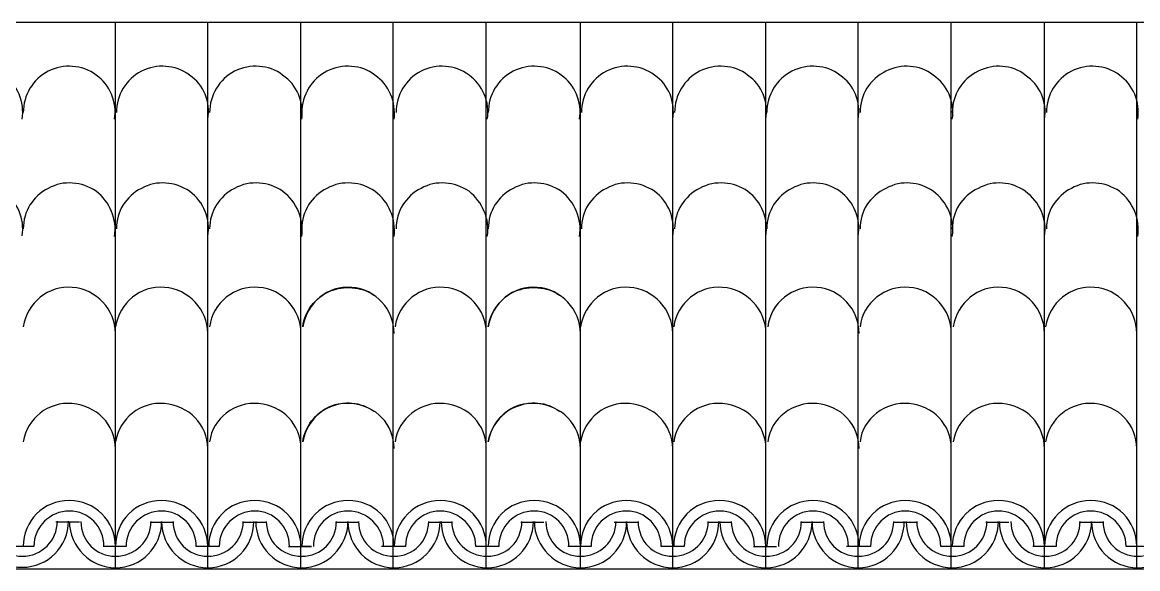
# Model space of a CAD drawing. Header units: millimetres. Extents: x -78607 to -64103, y -7158 to -1751.
# Drawn here: x -69564 to -67642, y -2777 to -1835 of the extents above; entities that cross this region are included whole.
import ezdxf

# ---------------------------------------------------------------- set-up
doc = ezdxf.new("R2010")
doc.units = ezdxf.units.MM
doc.layers.add('A-COB-___-___-EXI', color=250, linetype='Continuous', lineweight=25)

msp = doc.modelspace()

# ---------------------------------------------------------------- linework, layer by layer
at = {"layer": 'A-COB-___-___-EXI'}
for p, q in [((-69403.86508303572, -2776.623950628648), (-69403.86508303572, -1834.570970496203)), ((-69244.92468568473, -2776.623950628648), (-69244.92468568473, -1834.570970496203)), ((-69084.32865919468, -2776.623950628648), (-69084.32865919468, -1834.570970496203)), ((-68925.38826184368, -2776.623950628648), (-68925.38826184368, -1834.570970496203)), ((-68764.79223535358, -2776.623950628648), (-68764.79223535358, -1834.570970496203)), ((-68602.54057972447, -2776.623950628648), (-68602.54057972447, -1834.570970496203)), ((-68443.60018237347, -2776.623950628648), (-68443.60018237347, -1834.570970496203)), ((-68283.0041558834, -2776.623950628648), (-68283.0041558834, -1834.570970496203)), ((-68124.06375853241, -2776.623950628648), (-68124.06375853241, -1834.570970496203)), ((-67963.46773204234, -2776.623950628648), (-67963.46773204234, -1834.570970496203)), ((-67802.87170555229, -2776.623950628648), (-67802.87170555229, -1834.570970496203)), ((-67643.9313082013, -2776.623950628648), (-67643.9313082013, -1834.570970496203))]:
    msp.add_line(p, q, dxfattribs=at)
for points in [[(-77256.5140896582, -1834.570970496203), (-65253.20283138011, -1834.570970496203), (-65253.20283138011, -2776.623950628648), (-65574.39488436026, -2776.623950628648)], [(-70684.49422210858, -2776.623950628648), (-65880.68627508871, -2776.623950628648), (-65880.68627508871, -1834.570970496203)], [(-69465.95117575096, -2696.325937383616), (-69484.99091085029, -2696.325937383616), (-69506.51408965823, -2696.325937383616)], [(-69304.52733469135, -2697.153751953152), (-69326.0505134993, -2697.153751953152), (-69344.26243402911, -2697.153751953152)], [(-69143.93130820128, -2697.153751953152), (-69165.45448700922, -2697.153751953152), (-69183.66640753903, -2697.153751953152)], [(-68984.99091085029, -2697.153751953152), (-69003.2028313801, -2697.153751953152), (-69024.72601018802, -2697.153751953152)], [(-68824.39488436023, -2697.153751953152), (-68844.2624340291, -2697.153751953152), (-68864.12998369797, -2697.153751953152)], [(-68665.45448700924, -2697.153751953152), (-68683.66640753904, -2697.153751953152), (-68705.18958634698, -2697.153751953152)], [(-68503.20283138008, -2697.153751953152), (-68524.72601018804, -2697.153751953152), (-68544.5935598569, -2697.153751953152)], [(-68342.60680489003, -2697.153751953152), (-68364.12998369799, -2697.153751953152), (-68382.34190422778, -2697.153751953152)], [(-68183.66640753904, -2697.153751953152), (-68203.53395720791, -2697.153751953152), (-68223.4474965751, -2697.153751953152)], [(-68023.07038104896, -2697.153751953152), (-68044.59355985693, -2697.153751953152), (-68062.80548038673, -2697.153751953152)], [(-67864.12998369797, -2697.153751953152), (-67882.34190422778, -2697.153751953152), (-67903.86508303574, -2697.153751953152)], [(-67701.87832806884, -2697.153751953152), (-67723.40150687679, -2697.153751953152), (-67743.26905654564, -2697.153751953152)], [(-68304.52733469136, -2738.544480429974), (-68283.0041558834, -2738.544480429974), (-68264.79223535361, -2738.544480429974)]]:
    msp.add_lwpolyline(points, dxfattribs=at)
msp.add_lwpolyline([(-69066.11673866486, -2738.544480429974), (-69084.32865919468, -2738.544480429974)], close=True, dxfattribs=at)
for points, knots in [([(-69564.46110952579, -2001.78951354256), (-69560.32203667812, -1971.988189039248), (-69572.73925522115, -1942.186864535937), (-69596.74587773772, -1924.802758575673), (-69596.74587773772, -1924.802758575673), (-69620.75250025427, -1907.418652615407), (-69653.03726846619, -1904.935208906796), (-69679.52733469135, -1918.180242019382), (-69679.52733469135, -1918.180242019382), (-69706.01740091652, -1932.253089701499), (-69722.57369230724, -1959.570970496202), (-69722.57369230724, -1989.372294999513)], [0, 0, 0, 0, 0.0833333358168602, 0.0833333358168602, 0.0833333358168602, 0.0833343358168602, 0.1666666716337204, 0.1666666716337204, 0.1666666716337204, 0.1666676716337204, 1, 1, 1, 1]), ([(-69405.5207121748, -2001.78951354256), (-69400.55382475759, -1971.988189039248), (-69413.79885787013, -1942.186864535937), (-69436.97766581718, -1925.630573145209), (-69436.97766581718, -1925.630573145209), (-69461.81210290326, -1907.418652615407), (-69493.26905654564, -1905.763023476335), (-69519.75912277083, -1919.008056588917), (-69519.75912277083, -1919.008056588917), (-69546.249188996, -1932.253089701499), (-69562.80548038671, -1960.398785065739), (-69562.80548038671, -1990.20010956905)], [0, 0, 0, 0, 0.0833333358168602, 0.0833333358168602, 0.0833333358168602, 0.0833343358168602, 0.1666666716337204, 0.1666666716337204, 0.1666666716337204, 0.1666676716337204, 1, 1, 1, 1]), ([(-69244.92468568473, -2001.78951354256), (-69239.95779826751, -1971.988189039248), (-69251.54720224102, -1942.186864535937), (-69276.38163932711, -1925.630573145209), (-69276.38163932711, -1925.630573145209), (-69301.2160764132, -1907.418652615407), (-69332.6730300556, -1905.763023476335), (-69359.16309628075, -1919.008056588917), (-69359.16309628075, -1919.008056588917), (-69385.65316250593, -1932.253089701499), (-69402.20945389665, -1960.398785065739), (-69402.20945389665, -1990.20010956905)], [0, 0, 0, 0, 0.0833333358168602, 0.0833333358168602, 0.0833333358168602, 0.0833343358168602, 0.1666666716337204, 0.1666666716337204, 0.1666666716337204, 0.1666676716337204, 1, 1, 1, 1]), ([(-69082.6730300556, -2001.78951354256), (-69079.36177177745, -1971.988189039248), (-69090.95117575095, -1942.186864535937), (-69115.78561283705, -1925.630573145209), (-69115.78561283705, -1925.630573145209), (-69138.96442078406, -1907.418652615407), (-69172.07700356552, -1905.763023476335), (-69198.5670697907, -1919.008056588917), (-69198.5670697907, -1919.008056588917), (-69225.05713601586, -1932.253089701499), (-69241.61342740658, -1960.398785065739), (-69241.61342740658, -1990.20010956905)], [0, 0, 0, 0, 0.0833333358168602, 0.0833333358168602, 0.0833333358168602, 0.0833343358168602, 0.1666666716337204, 0.1666666716337204, 0.1666666716337204, 0.1666676716337204, 1, 1, 1, 1]), ([(-68923.7326327046, -2001.78951354256), (-68920.42137442646, -1971.988189039248), (-68932.01077839997, -1942.186864535937), (-68956.84521548606, -1925.630573145209), (-68956.84521548606, -1925.630573145209), (-68980.02402343307, -1907.418652615407), (-69013.13660621454, -1905.763023476335), (-69039.6266724397, -1919.008056588917), (-69039.6266724397, -1919.008056588917), (-69066.11673866486, -1932.253089701499), (-69082.6730300556, -1960.398785065739), (-69082.6730300556, -1990.20010956905)], [0, 0, 0, 0, 0.0833333358168602, 0.0833333358168602, 0.0833333358168602, 0.0833343358168602, 0.1666666716337204, 0.1666666716337204, 0.1666666716337204, 0.1666676716337204, 1, 1, 1, 1]), ([(-68763.13660621454, -2001.78951354256), (-68758.16971879732, -1971.988189039248), (-68771.41475190989, -1942.186864535937), (-68794.59355985692, -1925.630573145209), (-68794.59355985692, -1925.630573145209), (-68819.427996943, -1907.418652615407), (-68850.8849505854, -1905.763023476335), (-68877.37501681056, -1919.008056588917), (-68877.37501681056, -1919.008056588917), (-68903.86508303572, -1932.253089701499), (-68920.42137442646, -1960.398785065739), (-68920.42137442646, -1990.20010956905)], [0, 0, 0, 0, 0.0833333358168602, 0.0833333358168602, 0.0833333358168602, 0.0833343358168602, 0.1666666716337204, 0.1666666716337204, 0.1666666716337204, 0.1666676716337204, 1, 1, 1, 1]), ([(-68604.19620886353, -2001.78951354256), (-68599.22932144633, -1971.988189039248), (-68612.4743545589, -1942.186864535937), (-68635.65316250593, -1925.630573145209), (-68635.65316250593, -1925.630573145209), (-68660.48759959202, -1907.418652615407), (-68691.94455323441, -1905.763023476335), (-68718.43461945957, -1919.008056588917), (-68718.43461945957, -1919.008056588917), (-68744.92468568473, -1932.253089701499), (-68761.48097707545, -1960.398785065739), (-68761.48097707545, -1990.20010956905)], [0, 0, 0, 0, 0.0833333358168602, 0.0833333358168602, 0.0833333358168602, 0.0833343358168602, 0.1666666716337204, 0.1666666716337204, 0.1666666716337204, 0.1666676716337204, 1, 1, 1, 1]), ([(-68443.60018237347, -2001.78951354256), (-68438.63329495626, -1971.988189039248), (-68450.22269892976, -1942.186864535937), (-68475.05713601585, -1925.630573145209), (-68475.05713601585, -1925.630573145209), (-68499.89157310195, -1907.418652615407), (-68531.34852674435, -1905.763023476335), (-68557.8385929695, -1919.008056588917), (-68557.8385929695, -1919.008056588917), (-68584.32865919467, -1932.253089701499), (-68600.88495058539, -1960.398785065739), (-68600.88495058539, -1990.20010956905)], [0, 0, 0, 0, 0.0833333358168602, 0.0833333358168602, 0.0833333358168602, 0.0833343358168602, 0.1666666716337204, 0.1666666716337204, 0.1666666716337204, 0.1666676716337204, 1, 1, 1, 1]), ([(-68283.0041558834, -2001.78951354256), (-68278.0372684662, -1971.988189039248), (-68289.6266724397, -1942.186864535937), (-68314.46110952579, -1925.630573145209), (-68314.46110952579, -1925.630573145209), (-68337.63991747281, -1907.418652615407), (-68370.75250025428, -1905.763023476335), (-68397.24256647944, -1919.008056588917), (-68397.24256647944, -1919.008056588917), (-68423.7326327046, -1932.253089701499), (-68440.28892409532, -1960.398785065739), (-68440.28892409532, -1990.20010956905)], [0, 0, 0, 0, 0.0833333358168602, 0.0833333358168602, 0.0833333358168602, 0.0833343358168602, 0.1666666716337204, 0.1666666716337204, 0.1666666716337204, 0.1666676716337204, 1, 1, 1, 1]), ([(-68124.06375853241, -2001.78951354256), (-68119.0968711152, -1971.988189039248), (-68130.6862750887, -1942.186864535937), (-68155.5207121748, -1925.630573145209), (-68155.5207121748, -1925.630573145209), (-68178.69952012182, -1907.418652615407), (-68211.81210290328, -1905.763023476335), (-68238.30216912844, -1919.008056588917), (-68238.30216912844, -1919.008056588917), (-68264.79223535361, -1932.253089701499), (-68281.34852674435, -1960.398785065739), (-68281.34852674435, -1990.20010956905)], [0, 0, 0, 0, 0.0833333358168602, 0.0833333358168602, 0.0833333358168602, 0.0833343358168602, 0.1666666716337204, 0.1666666716337204, 0.1666666716337204, 0.1666676716337204, 1, 1, 1, 1]), ([(-67961.81210290328, -2001.78951354256), (-67956.84521548607, -1971.988189039248), (-67970.09024859866, -1942.186864535937), (-67994.92468568473, -1925.630573145209), (-67994.92468568473, -1925.630573145209), (-68018.10349363176, -1907.418652615407), (-68049.56044727414, -1905.763023476335), (-68076.0505134993, -1919.008056588917), (-68076.0505134993, -1919.008056588917), (-68104.19620886355, -1932.253089701499), (-68120.75250025428, -1960.398785065739), (-68120.75250025428, -1990.20010956905)], [0, 0, 0, 0, 0.0833333358168602, 0.0833333358168602, 0.0833333358168602, 0.0833343358168602, 0.1666666716337204, 0.1666666716337204, 0.1666666716337204, 0.1666676716337204, 1, 1, 1, 1]), ([(-67802.87170555229, -2001.78951354256), (-67797.90481813507, -1971.988189039248), (-67811.14985124765, -1942.186864535937), (-67835.98428833374, -1925.630573145209), (-67835.98428833374, -1925.630573145209), (-67859.16309628077, -1907.418652615407), (-67890.62004992313, -1905.763023476335), (-67917.11011614831, -1919.008056588917), (-67917.11011614831, -1919.008056588917), (-67945.25581151254, -1932.253089701499), (-67961.81210290328, -1960.398785065739), (-67961.81210290328, -1990.20010956905)], [0, 0, 0, 0, 0.0833333358168602, 0.0833333358168602, 0.0833333358168602, 0.0833343358168602, 0.1666666716337204, 0.1666666716337204, 0.1666666716337204, 0.1666676716337204, 1, 1, 1, 1]), ([(-67642.27567906222, -2001.78951354256), (-67637.30879164502, -1971.988189039248), (-67650.55382475758, -1942.186864535937), (-67673.73263270462, -1925.630573145209), (-67673.73263270462, -1925.630573145209), (-67698.56706979068, -1907.418652615407), (-67730.02402343307, -1905.763023476335), (-67756.51408965825, -1919.008056588917), (-67756.51408965825, -1919.008056588917), (-67783.00415588342, -1932.253089701499), (-67799.56044727414, -1960.398785065739), (-67799.56044727414, -1990.20010956905)], [0, 0, 0, 0, 0.0833333358168602, 0.0833333358168602, 0.0833333358168602, 0.0833343358168602, 0.1666666716337204, 0.1666666716337204, 0.1666666716337204, 0.1666676716337204, 1, 1, 1, 1]), ([(-69564.46110952579, -2202.948453939909), (-69560.32203667812, -2173.147129436599), (-69572.73925522115, -2144.173619502824), (-69596.74587773772, -2125.961698973022), (-69596.74587773772, -2125.961698973022), (-69620.75250025427, -2108.577593012758), (-69653.03726846619, -2106.094149304149), (-69679.52733469135, -2120.166996986267), (-69679.52733469135, -2120.166996986267), (-69706.01740091652, -2133.412030098849), (-69722.57369230724, -2160.729910893552), (-69722.57369230724, -2190.531235396863)], [0, 0, 0, 0, 0.0833333358168602, 0.0833333358168602, 0.0833333358168602, 0.0833343358168602, 0.1666666716337204, 0.1666666716337204, 0.1666666716337204, 0.1666676716337204, 1, 1, 1, 1]), ([(-69405.5207121748, -2203.776268509445), (-69400.55382475759, -2173.974944006134), (-69413.79885787013, -2144.173619502824), (-69436.97766581718, -2125.961698973022), (-69436.97766581718, -2125.961698973022), (-69461.81210290326, -2109.405407582294), (-69493.26905654564, -2106.094149304149), (-69519.75912277083, -2120.994811555804), (-69519.75912277083, -2120.994811555804), (-69546.249188996, -2134.239844668387), (-69562.80548038671, -2160.729910893552), (-69562.80548038671, -2190.531235396863)], [0, 0, 0, 0, 0.0833333358168602, 0.0833333358168602, 0.0833333358168602, 0.0833343358168602, 0.1666666716337204, 0.1666666716337204, 0.1666666716337204, 0.1666676716337204, 1, 1, 1, 1]), ([(-69244.92468568473, -2203.776268509445), (-69239.95779826751, -2173.974944006134), (-69251.54720224102, -2144.173619502824), (-69276.38163932711, -2125.961698973022), (-69276.38163932711, -2125.961698973022), (-69301.2160764132, -2109.405407582294), (-69332.6730300556, -2106.094149304149), (-69359.16309628075, -2120.994811555804), (-69359.16309628075, -2120.994811555804), (-69385.65316250593, -2134.239844668387), (-69402.20945389665, -2160.729910893552), (-69402.20945389665, -2190.531235396863)], [0, 0, 0, 0, 0.0833333358168602, 0.0833333358168602, 0.0833333358168602, 0.0833343358168602, 0.1666666716337204, 0.1666666716337204, 0.1666666716337204, 0.1666676716337204, 1, 1, 1, 1]), ([(-69082.6730300556, -2203.776268509445), (-69079.36177177745, -2173.974944006134), (-69090.95117575095, -2144.173619502824), (-69115.78561283705, -2125.961698973022), (-69115.78561283705, -2125.961698973022), (-69138.96442078406, -2109.405407582294), (-69172.07700356552, -2106.094149304149), (-69198.5670697907, -2120.994811555804), (-69198.5670697907, -2120.994811555804), (-69225.05713601586, -2134.239844668387), (-69241.61342740658, -2160.729910893552), (-69241.61342740658, -2190.531235396863)], [0, 0, 0, 0, 0.0833333358168602, 0.0833333358168602, 0.0833333358168602, 0.0833343358168602, 0.1666666716337204, 0.1666666716337204, 0.1666666716337204, 0.1666676716337204, 1, 1, 1, 1]), ([(-68923.7326327046, -2203.776268509445), (-68920.42137442646, -2173.974944006134), (-68932.01077839997, -2144.173619502824), (-68956.84521548606, -2125.961698973022), (-68956.84521548606, -2125.961698973022), (-68980.02402343307, -2109.405407582294), (-69013.13660621454, -2106.094149304149), (-69039.6266724397, -2120.994811555804), (-69039.6266724397, -2120.994811555804), (-69066.11673866486, -2134.239844668387), (-69082.6730300556, -2160.729910893552), (-69082.6730300556, -2190.531235396863)], [0, 0, 0, 0, 0.0833333358168602, 0.0833333358168602, 0.0833333358168602, 0.0833343358168602, 0.1666666716337204, 0.1666666716337204, 0.1666666716337204, 0.1666676716337204, 1, 1, 1, 1]), ([(-68763.13660621454, -2203.776268509445), (-68758.16971879732, -2173.974944006134), (-68771.41475190989, -2144.173619502824), (-68794.59355985692, -2125.961698973022), (-68794.59355985692, -2125.961698973022), (-68819.427996943, -2109.405407582294), (-68850.8849505854, -2106.094149304149), (-68877.37501681056, -2120.994811555804), (-68877.37501681056, -2120.994811555804), (-68903.86508303572, -2134.239844668387), (-68920.42137442646, -2160.729910893552), (-68920.42137442646, -2190.531235396863)], [0, 0, 0, 0, 0.0833333358168602, 0.0833333358168602, 0.0833333358168602, 0.0833343358168602, 0.1666666716337204, 0.1666666716337204, 0.1666666716337204, 0.1666676716337204, 1, 1, 1, 1]), ([(-68604.19620886353, -2203.776268509445), (-68599.22932144633, -2173.974944006134), (-68612.4743545589, -2144.173619502824), (-68635.65316250593, -2125.961698973022), (-68635.65316250593, -2125.961698973022), (-68660.48759959202, -2109.405407582294), (-68691.94455323441, -2106.094149304149), (-68718.43461945957, -2120.994811555804), (-68718.43461945957, -2120.994811555804), (-68744.92468568473, -2134.239844668387), (-68761.48097707545, -2160.729910893552), (-68761.48097707545, -2190.531235396863)], [0, 0, 0, 0, 0.0833333358168602, 0.0833333358168602, 0.0833333358168602, 0.0833343358168602, 0.1666666716337204, 0.1666666716337204, 0.1666666716337204, 0.1666676716337204, 1, 1, 1, 1]), ([(-68443.60018237347, -2203.776268509445), (-68438.63329495626, -2173.974944006134), (-68450.22269892976, -2144.173619502824), (-68475.05713601585, -2125.961698973022), (-68475.05713601585, -2125.961698973022), (-68499.89157310195, -2109.405407582294), (-68531.34852674435, -2106.094149304149), (-68557.8385929695, -2120.994811555804), (-68557.8385929695, -2120.994811555804), (-68584.32865919467, -2134.239844668387), (-68600.88495058539, -2160.729910893552), (-68600.88495058539, -2190.531235396863)], [0, 0, 0, 0, 0.0833333358168602, 0.0833333358168602, 0.0833333358168602, 0.0833343358168602, 0.1666666716337204, 0.1666666716337204, 0.1666666716337204, 0.1666676716337204, 1, 1, 1, 1]), ([(-68283.0041558834, -2203.776268509445), (-68278.0372684662, -2173.974944006134), (-68289.6266724397, -2144.173619502824), (-68314.46110952579, -2125.961698973022), (-68314.46110952579, -2125.961698973022), (-68337.63991747281, -2109.405407582294), (-68370.75250025428, -2106.094149304149), (-68397.24256647944, -2120.994811555804), (-68397.24256647944, -2120.994811555804), (-68423.7326327046, -2134.239844668387), (-68440.28892409532, -2160.729910893552), (-68440.28892409532, -2190.531235396863)], [0, 0, 0, 0, 0.0833333358168602, 0.0833333358168602, 0.0833333358168602, 0.0833343358168602, 0.1666666716337204, 0.1666666716337204, 0.1666666716337204, 0.1666676716337204, 1, 1, 1, 1]), ([(-68124.06375853241, -2203.776268509445), (-68119.0968711152, -2173.974944006134), (-68130.6862750887, -2144.173619502824), (-68155.5207121748, -2125.961698973022), (-68155.5207121748, -2125.961698973022), (-68178.69952012182, -2109.405407582294), (-68211.81210290328, -2106.094149304149), (-68238.30216912844, -2120.994811555804), (-68238.30216912844, -2120.994811555804), (-68264.79223535361, -2134.239844668387), (-68281.34852674435, -2160.729910893552), (-68281.34852674435, -2190.531235396863)], [0, 0, 0, 0, 0.0833333358168602, 0.0833333358168602, 0.0833333358168602, 0.0833343358168602, 0.1666666716337204, 0.1666666716337204, 0.1666666716337204, 0.1666676716337204, 1, 1, 1, 1]), ([(-67961.81210290328, -2203.776268509445), (-67956.84521548607, -2173.974944006134), (-67970.09024859866, -2144.173619502824), (-67994.92468568473, -2125.961698973022), (-67994.92468568473, -2125.961698973022), (-68018.10349363176, -2109.405407582294), (-68049.56044727414, -2106.094149304149), (-68076.0505134993, -2120.994811555804), (-68076.0505134993, -2120.994811555804), (-68104.19620886355, -2134.239844668387), (-68120.75250025428, -2160.729910893552), (-68120.75250025428, -2190.531235396863)], [0, 0, 0, 0, 0.0833333358168602, 0.0833333358168602, 0.0833333358168602, 0.0833343358168602, 0.1666666716337204, 0.1666666716337204, 0.1666666716337204, 0.1666676716337204, 1, 1, 1, 1]), ([(-67802.87170555229, -2203.776268509445), (-67797.90481813507, -2173.974944006134), (-67811.14985124765, -2144.173619502824), (-67835.98428833374, -2125.961698973022), (-67835.98428833374, -2125.961698973022), (-67859.16309628077, -2109.405407582294), (-67890.62004992313, -2106.094149304149), (-67917.11011614831, -2120.994811555804), (-67917.11011614831, -2120.994811555804), (-67945.25581151254, -2134.239844668387), (-67961.81210290328, -2160.729910893552), (-67961.81210290328, -2190.531235396863)], [0, 0, 0, 0, 0.0833333358168602, 0.0833333358168602, 0.0833333358168602, 0.0833343358168602, 0.1666666716337204, 0.1666666716337204, 0.1666666716337204, 0.1666676716337204, 1, 1, 1, 1]), ([(-67642.27567906222, -2203.776268509445), (-67637.30879164502, -2173.974944006134), (-67650.55382475758, -2144.173619502824), (-67673.73263270462, -2125.961698973022), (-67673.73263270462, -2125.961698973022), (-67698.56706979068, -2109.405407582294), (-67730.02402343307, -2106.094149304149), (-67756.51408965825, -2120.994811555804), (-67756.51408965825, -2120.994811555804), (-67783.00415588342, -2134.239844668387), (-67799.56044727414, -2160.729910893552), (-67799.56044727414, -2190.531235396863)], [0, 0, 0, 0, 0.0833333358168602, 0.0833333358168602, 0.0833333358168602, 0.0833343358168602, 0.1666666716337204, 0.1666666716337204, 0.1666666716337204, 0.1666676716337204, 1, 1, 1, 1]), ([(-69403.86508303572, -2370.994811555803), (-69403.86508303572, -2329.604083078981), (-69436.97766581718, -2294.835871158452), (-69478.368394294, -2291.524612880307), (-69478.368394294, -2291.524612880307), (-69519.75912277083, -2288.213354602161), (-69556.18296383043, -2318.014679105472), (-69562.80548038671, -2359.405407582293)], [0, 0, 0, 0, 0.125, 0.125, 0.125, 0.125001, 1, 1, 1, 1]), ([(-69244.92468568473, -2370.994811555803), (-69244.92468568473, -2329.604083078981), (-69278.03726846619, -2294.835871158452), (-69319.427996943, -2291.524612880307), (-69319.427996943, -2291.524612880307), (-69360.81872541983, -2288.213354602161), (-69397.24256647944, -2318.014679105472), (-69403.86508303572, -2359.405407582293)], [0, 0, 0, 0, 0.125, 0.125, 0.125, 0.125001, 1, 1, 1, 1]), ([(-69084.32865919468, -2370.994811555803), (-69084.32865919468, -2329.604083078981), (-69115.78561283705, -2294.835871158452), (-69157.17634131387, -2291.524612880307), (-69157.17634131387, -2291.524612880307), (-69198.5670697907, -2288.213354602161), (-69236.64653998936, -2318.014679105472), (-69241.61342740658, -2359.405407582293)], [0, 0, 0, 0, 0.125, 0.125, 0.125, 0.125001, 1, 1, 1, 1]), ([(-68923.7326327046, -2370.994811555803), (-68923.7326327046, -2329.604083078981), (-68955.18958634698, -2294.835871158452), (-68996.5803148238, -2291.524612880307), (-68996.5803148238, -2291.524612880307), (-69037.97104330063, -2288.213354602161), (-69074.39488436023, -2318.014679105472), (-69081.0174009165, -2359.405407582293), (-69077.70614263837, -2331.259712218055), (-69059.49422210857, -2309.736533410108), (-69034.65978502246, -2298.147129436599), (-69034.65978502246, -2298.147129436599), (-69009.82534793639, -2288.213354602161), (-68981.67965257214, -2289.868983741234), (-68958.50084462513, -2304.769645992889)], [0, 0, 0, 0, 0.125, 0.125, 0.125, 0.125001, 1, 1, 1, 1.874998999999999, 1.875, 1.875, 1.875, 2, 2, 2, 2]), ([(-68764.79223535358, -2370.994811555803), (-68764.79223535358, -2329.604083078981), (-68796.249188996, -2294.835871158452), (-68837.63991747281, -2291.524612880307), (-68837.63991747281, -2291.524612880307), (-68879.03064594964, -2288.213354602161), (-68915.45448700924, -2318.014679105472), (-68922.07700356553, -2359.405407582293)], [0, 0, 0, 0, 0.125, 0.125, 0.125, 0.125001, 1, 1, 1, 1]), ([(-68602.54057972447, -2370.994811555803), (-68602.54057972447, -2329.604083078981), (-68635.65316250593, -2294.835871158452), (-68677.04389098274, -2291.524612880307), (-68677.04389098274, -2291.524612880307), (-68718.43461945957, -2288.213354602161), (-68754.85846051917, -2318.014679105472), (-68761.48097707545, -2359.405407582293), (-68756.51408965825, -2331.259712218055), (-68739.95779826751, -2309.736533410108), (-68715.12336118141, -2298.147129436599), (-68715.12336118141, -2298.147129436599), (-68690.28892409532, -2288.213354602161), (-68660.48759959202, -2289.868983741234), (-68638.96442078408, -2304.769645992889)], [0, 0, 0, 0, 0.125, 0.125, 0.125, 0.125001, 1, 1, 1, 1.874998999999999, 1.875, 1.875, 1.875, 2, 2, 2, 2]), ([(-68443.60018237347, -2370.994811555803), (-68443.60018237347, -2329.604083078981), (-68476.71276515494, -2294.835871158452), (-68518.10349363176, -2291.524612880307), (-68518.10349363176, -2291.524612880307), (-68559.49422210857, -2288.213354602161), (-68595.91806316818, -2318.014679105472), (-68602.54057972447, -2359.405407582293)], [0, 0, 0, 0, 0.125, 0.125, 0.125, 0.125001, 1, 1, 1, 1]), ([(-68283.0041558834, -2370.994811555803), (-68283.0041558834, -2329.604083078981), (-68316.11673866486, -2294.835871158452), (-68357.50746714168, -2291.524612880307), (-68357.50746714168, -2291.524612880307), (-68398.8981956185, -2288.213354602161), (-68435.3220366781, -2318.014679105472), (-68441.9445532344, -2359.405407582293)], [0, 0, 0, 0, 0.125, 0.125, 0.125, 0.125001, 1, 1, 1, 1]), ([(-68122.40812939334, -2370.994811555803), (-68122.40812939334, -2329.604083078981), (-68153.86508303572, -2294.835871158452), (-68195.25581151256, -2291.524612880307), (-68195.25581151256, -2291.524612880307), (-68236.64653998936, -2288.213354602161), (-68274.72601018802, -2318.014679105472), (-68279.69289760526, -2359.405407582293)], [0, 0, 0, 0, 0.125, 0.125, 0.125, 0.125001, 1, 1, 1, 1]), ([(-67963.46773204234, -2370.994811555803), (-67963.46773204234, -2329.604083078981), (-67994.92468568473, -2294.835871158452), (-68036.31541416155, -2291.524612880307), (-68036.31541416155, -2291.524612880307), (-68077.70614263834, -2288.213354602161), (-68115.78561283703, -2318.014679105472), (-68120.75250025428, -2359.405407582293)], [0, 0, 0, 0, 0.125, 0.125, 0.125, 0.125001, 1, 1, 1, 1]), ([(-67802.87170555229, -2370.994811555803), (-67802.87170555229, -2329.604083078981), (-67834.32865919467, -2294.835871158452), (-67875.71938767149, -2291.524612880307), (-67875.71938767149, -2291.524612880307), (-67917.11011614831, -2288.213354602161), (-67953.53395720792, -2318.014679105472), (-67960.15647376422, -2359.405407582293)], [0, 0, 0, 0, 0.125, 0.125, 0.125, 0.125001, 1, 1, 1, 1]), ([(-67643.9313082013, -2370.994811555803), (-67643.9313082013, -2329.604083078981), (-67675.38826184368, -2294.835871158452), (-67716.7789903205, -2291.524612880307), (-67716.7789903205, -2291.524612880307), (-67758.16971879732, -2288.213354602161), (-67794.59355985692, -2318.014679105472), (-67801.21607641321, -2359.405407582293)], [0, 0, 0, 0, 0.125, 0.125, 0.125, 0.125001, 1, 1, 1, 1]), ([(-69403.86508303572, -2569.670308244544), (-69403.86508303572, -2528.279579767723), (-69436.97766581718, -2495.166996986267), (-69478.368394294, -2491.85573870812), (-69478.368394294, -2491.85573870812), (-69519.75912277083, -2488.544480429975), (-69556.18296383043, -2516.690175794212), (-69562.80548038671, -2558.080904271033)], [0, 0, 0, 0, 0.125, 0.125, 0.125, 0.125001, 1, 1, 1, 1]), ([(-69244.92468568473, -2569.670308244544), (-69244.92468568473, -2528.279579767723), (-69278.03726846619, -2495.166996986267), (-69319.427996943, -2491.85573870812), (-69319.427996943, -2491.85573870812), (-69360.81872541983, -2488.544480429975), (-69397.24256647944, -2516.690175794212), (-69403.86508303572, -2558.080904271033)], [0, 0, 0, 0, 0.125, 0.125, 0.125, 0.125001, 1, 1, 1, 1]), ([(-69084.32865919468, -2569.670308244544), (-69084.32865919468, -2528.279579767723), (-69115.78561283705, -2495.166996986267), (-69157.17634131387, -2491.85573870812), (-69157.17634131387, -2491.85573870812), (-69198.5670697907, -2488.544480429975), (-69236.64653998936, -2516.690175794212), (-69241.61342740658, -2558.080904271033)], [0, 0, 0, 0, 0.125, 0.125, 0.125, 0.125001, 1, 1, 1, 1]), ([(-68923.7326327046, -2569.670308244544), (-68923.7326327046, -2528.279579767723), (-68955.18958634698, -2495.166996986267), (-68996.5803148238, -2491.85573870812), (-68996.5803148238, -2491.85573870812), (-69037.97104330063, -2488.544480429975), (-69074.39488436023, -2516.690175794212), (-69081.0174009165, -2558.080904271033), (-69077.70614263837, -2531.590838045868), (-69059.49422210857, -2508.412030098849), (-69034.65978502246, -2496.822626125338), (-69034.65978502246, -2496.822626125338), (-69009.82534793639, -2486.888851290902), (-68981.67965257214, -2488.544480429975), (-68958.50084462513, -2505.100771820704)], [0, 0, 0, 0, 0.125, 0.125, 0.125, 0.125001, 1, 1, 1, 1.874998999999999, 1.875, 1.875, 1.875, 2, 2, 2, 2]), ([(-68764.79223535358, -2569.670308244544), (-68764.79223535358, -2528.279579767723), (-68796.249188996, -2495.166996986267), (-68837.63991747281, -2491.85573870812), (-68837.63991747281, -2491.85573870812), (-68879.03064594964, -2488.544480429975), (-68915.45448700924, -2516.690175794212), (-68922.07700356553, -2558.080904271033)], [0, 0, 0, 0, 0.125, 0.125, 0.125, 0.125001, 1, 1, 1, 1]), ([(-68602.54057972447, -2569.670308244544), (-68602.54057972447, -2528.279579767723), (-68635.65316250593, -2495.166996986267), (-68677.04389098274, -2491.85573870812), (-68677.04389098274, -2491.85573870812), (-68718.43461945957, -2488.544480429975), (-68754.85846051917, -2516.690175794212), (-68761.48097707545, -2558.080904271033), (-68756.51408965825, -2531.590838045868), (-68739.95779826751, -2508.412030098849), (-68715.12336118141, -2496.822626125338), (-68715.12336118141, -2496.822626125338), (-68690.28892409532, -2486.888851290902), (-68660.48759959202, -2488.544480429975), (-68638.96442078408, -2505.100771820704)], [0, 0, 0, 0, 0.125, 0.125, 0.125, 0.125001, 1, 1, 1, 1.874998999999999, 1.875, 1.875, 1.875, 2, 2, 2, 2]), ([(-68443.60018237347, -2569.670308244544), (-68443.60018237347, -2528.279579767723), (-68476.71276515494, -2495.166996986267), (-68518.10349363176, -2491.85573870812), (-68518.10349363176, -2491.85573870812), (-68559.49422210857, -2488.544480429975), (-68595.91806316818, -2516.690175794212), (-68602.54057972447, -2558.080904271033)], [0, 0, 0, 0, 0.125, 0.125, 0.125, 0.125001, 1, 1, 1, 1]), ([(-68283.0041558834, -2569.670308244544), (-68283.0041558834, -2528.279579767723), (-68316.11673866486, -2495.166996986267), (-68357.50746714168, -2491.85573870812), (-68357.50746714168, -2491.85573870812), (-68398.8981956185, -2488.544480429975), (-68435.3220366781, -2516.690175794212), (-68441.9445532344, -2558.080904271033)], [0, 0, 0, 0, 0.125, 0.125, 0.125, 0.125001, 1, 1, 1, 1]), ([(-68122.40812939334, -2569.670308244544), (-68122.40812939334, -2528.279579767723), (-68153.86508303572, -2495.166996986267), (-68195.25581151256, -2491.85573870812), (-68195.25581151256, -2491.85573870812), (-68236.64653998936, -2488.544480429975), (-68274.72601018802, -2516.690175794212), (-68279.69289760526, -2558.080904271033)], [0, 0, 0, 0, 0.125, 0.125, 0.125, 0.125001, 1, 1, 1, 1]), ([(-67963.46773204234, -2569.670308244544), (-67963.46773204234, -2528.279579767723), (-67994.92468568473, -2495.166996986267), (-68036.31541416155, -2491.85573870812), (-68036.31541416155, -2491.85573870812), (-68077.70614263834, -2488.544480429975), (-68115.78561283703, -2516.690175794212), (-68120.75250025428, -2558.080904271033)], [0, 0, 0, 0, 0.125, 0.125, 0.125, 0.125001, 1, 1, 1, 1]), ([(-67802.87170555229, -2569.670308244544), (-67802.87170555229, -2528.279579767723), (-67834.32865919467, -2495.166996986267), (-67875.71938767149, -2491.85573870812), (-67875.71938767149, -2491.85573870812), (-67917.11011614831, -2488.544480429975), (-67953.53395720792, -2516.690175794212), (-67960.15647376422, -2558.080904271033)], [0, 0, 0, 0, 0.125, 0.125, 0.125, 0.125001, 1, 1, 1, 1]), ([(-67643.9313082013, -2569.670308244544), (-67643.9313082013, -2528.279579767723), (-67675.38826184368, -2495.166996986267), (-67716.7789903205, -2491.85573870812), (-67716.7789903205, -2491.85573870812), (-67758.16971879732, -2488.544480429975), (-67794.59355985692, -2516.690175794212), (-67801.21607641321, -2558.080904271033)], [0, 0, 0, 0, 0.125, 0.125, 0.125, 0.125001, 1, 1, 1, 1]), ([(-69244.92468568473, -2738.544480429974), (-69244.92468568473, -2693.842493675006), (-69281.34852674433, -2659.074281754477), (-69324.39488436023, -2659.074281754477), (-69324.39488436023, -2659.074281754477), (-69369.0968711152, -2659.074281754477), (-69403.86508303572, -2693.842493675006), (-69403.86508303572, -2738.544480429974), (-69403.86508303572, -2693.842493675006), (-69440.28892409532, -2659.074281754477), (-69483.33528171122, -2659.074281754477), (-69483.33528171122, -2659.074281754477), (-69528.03726846619, -2659.074281754477), (-69562.80548038671, -2693.842493675006), (-69562.80548038671, -2738.544480429974)], [0, 0, 0, 0, 0.125, 0.125, 0.125, 0.125001, 1, 1, 1, 1.125, 1.125, 1.125, 1.125000999999999, 2, 2, 2, 2]), ([(-69105.85183800264, -2738.544480429974), (-69098.67744506667, -2738.544480429974), (-69091.50305213069, -2738.544480429974), (-69084.32865919471, -2738.544480429974), (-69084.32865919468, -2693.842493675006), (-69120.75250025425, -2659.074281754477), (-69163.79885787016, -2659.074281754477), (-69163.79885787016, -2659.074281754477), (-69208.50084462513, -2659.074281754477), (-69243.26905654566, -2693.842493675006), (-69243.26905654566, -2738.544480429974)], [0, 0, 0, 0, 1, 1, 1, 1.125, 1.125, 1.125, 1.125000999999999, 2, 2, 2, 2]), ([(-68764.79223535358, -2738.544480429974), (-68764.79223535358, -2693.842493675006), (-68799.56044727414, -2659.074281754477), (-68844.2624340291, -2659.074281754477), (-68844.2624340291, -2659.074281754477), (-68887.308791645, -2659.074281754477), (-68923.7326327046, -2693.842493675006), (-68923.7326327046, -2738.544480429974), (-68923.7326327046, -2693.842493675006), (-68958.50084462513, -2659.074281754477), (-69003.2028313801, -2659.074281754477), (-69003.2028313801, -2659.074281754477), (-69046.249188996, -2659.074281754477), (-69082.6730300556, -2693.842493675006), (-69082.6730300556, -2738.544480429974)], [0, 0, 0, 0, 0.125, 0.125, 0.125, 0.125001, 1, 1, 1, 1.125, 1.125, 1.125, 1.125000999999999, 2, 2, 2, 2]), ([(-68443.60018237347, -2738.544480429974), (-68443.60018237347, -2693.842493675006), (-68480.02402343308, -2659.074281754477), (-68523.07038104896, -2659.074281754477), (-68523.07038104896, -2659.074281754477), (-68567.77236780395, -2659.074281754477), (-68602.54057972447, -2693.842493675006), (-68602.54057972447, -2738.544480429974), (-68602.54057972447, -2693.842493675006), (-68638.96442078408, -2659.074281754477), (-68682.01077839997, -2659.074281754477), (-68682.01077839997, -2659.074281754477), (-68726.71276515494, -2659.074281754477), (-68761.48097707545, -2693.842493675006), (-68761.48097707545, -2738.544480429974)], [0, 0, 0, 0, 0.125, 0.125, 0.125, 0.125001, 1, 1, 1, 1.125, 1.125, 1.125, 1.125000999999999, 2, 2, 2, 2]), ([(-68283.0041558834, -2738.544480429974), (-68283.0041558834, -2693.842493675006), (-68319.427996943, -2659.074281754477), (-68362.4743545589, -2659.074281754477), (-68362.4743545589, -2659.074281754477), (-68407.17634131388, -2659.074281754477), (-68441.9445532344, -2693.842493675006), (-68441.9445532344, -2738.544480429974)], [0, 0, 0, 0, 0.125, 0.125, 0.125, 0.125001, 1, 1, 1, 1]), ([(-67963.46773204234, -2738.544480429974), (-67963.46773204234, -2693.842493675006), (-67998.23594396286, -2659.074281754477), (-68042.93793071785, -2659.074281754477), (-68042.93793071785, -2659.074281754477), (-68085.98428833374, -2659.074281754477), (-68122.40812939334, -2693.842493675006), (-68122.40812939334, -2738.544480429974), (-68122.40812939334, -2693.842493675006), (-68157.17634131388, -2659.074281754477), (-68201.87832806884, -2659.074281754477), (-68201.87832806884, -2659.074281754477), (-68244.92468568473, -2659.074281754477), (-68281.34852674435, -2693.842493675006), (-68281.34852674435, -2738.544480429974)], [0, 0, 0, 0, 0.125, 0.125, 0.125, 0.125001, 1, 1, 1, 1.125, 1.125, 1.125, 1.125000999999999, 2, 2, 2, 2]), ([(-67643.9313082013, -2738.544480429974), (-67643.9313082013, -2693.842493675006), (-67678.69952012182, -2659.074281754477), (-67723.40150687679, -2659.074281754477), (-67723.40150687679, -2659.074281754477), (-67766.44786449269, -2659.074281754477), (-67802.87170555229, -2693.842493675006), (-67802.87170555229, -2738.544480429974), (-67802.87170555229, -2693.842493675006), (-67837.63991747281, -2659.074281754477), (-67882.34190422778, -2659.074281754477), (-67882.34190422778, -2659.074281754477), (-67925.38826184368, -2659.074281754477), (-67961.81210290328, -2693.842493675006), (-67961.81210290328, -2738.544480429974)], [0, 0, 0, 0, 0.125, 0.125, 0.125, 0.125001, 1, 1, 1, 1.125, 1.125, 1.125, 1.125000999999999, 2, 2, 2, 2]), ([(-69423.7326327046, -2738.544480429974), (-69423.7326327046, -2703.776268509445), (-69450.22269892976, -2677.286202284278), (-69483.33528171122, -2677.286202284278), (-69483.33528171122, -2677.286202284278), (-69516.44786449269, -2677.286202284278), (-69544.59355985692, -2703.776268509445), (-69544.59355985692, -2738.544480429974), (-69551.76795279291, -2738.544480429974), (-69558.94234572891, -2738.544480429974), (-69566.11673866489, -2738.544480429974), (-69572.46331703132, -2738.544480429974), (-69578.80989539776, -2738.544480429974), (-69585.1564737642, -2738.544480429974)], [0, 0, 0, 0, 0.125, 0.125, 0.125, 0.125001, 1, 1, 1, 2, 2, 2, 3, 3, 3, 3]), ([(-69104.19620886353, -2738.544480429974), (-69104.19620886353, -2703.776268509445), (-69130.68627508871, -2677.286202284278), (-69163.79885787016, -2677.286202284278), (-69163.79885787016, -2677.286202284278), (-69196.91144065162, -2677.286202284278), (-69225.05713601586, -2703.776268509445), (-69225.05713601586, -2738.544480429974), (-69231.67965257214, -2738.544480429974), (-69238.30216912842, -2738.544480429974), (-69244.92468568473, -2738.544480429974), (-69251.54720224102, -2738.544480429974), (-69258.16971879732, -2738.544480429974), (-69264.79223535361, -2738.544480429974), (-69264.7922353536, -2703.776268509445), (-69291.28230157877, -2677.286202284278), (-69324.39488436023, -2677.286202284278), (-69324.39488436023, -2677.286202284278), (-69357.50746714168, -2677.286202284278), (-69385.65316250593, -2703.776268509445), (-69385.65316250593, -2738.544480429974), (-69391.72380268254, -2738.544480429974), (-69397.79444285913, -2738.544480429974), (-69403.86508303572, -2738.544480429974), (-69411.03947597172, -2738.544480429974), (-69418.2138689077, -2738.544480429974), (-69425.38826184368, -2738.544480429974)], [0, 0, 0, 0, 0.125, 0.125, 0.125, 0.125001, 1, 1, 1, 2, 2, 2, 3, 3, 3, 3.125, 3.125, 3.125, 3.125001, 4, 4, 4, 5, 5, 5, 6, 6, 6, 6]), ([(-68941.94455323441, -2738.544480429974), (-68941.94455323441, -2703.776268509445), (-68970.09024859863, -2677.286202284278), (-69003.2028313801, -2677.286202284278), (-69003.2028313801, -2677.286202284278), (-69036.31541416155, -2677.286202284278), (-69062.80548038671, -2703.776268509445), (-69062.80548038671, -2738.544480429974)], [0, 0, 0, 0, 0.125, 0.125, 0.125, 0.125001, 1, 1, 1, 1]), ([(-68622.40812939334, -2738.544480429974), (-68622.40812939334, -2703.776268509445), (-68648.8981956185, -2677.286202284278), (-68682.01077839997, -2677.286202284278), (-68682.01077839997, -2677.286202284278), (-68716.77899032048, -2677.286202284278), (-68743.26905654566, -2703.776268509445), (-68743.26905654566, -2738.544480429974), (-68750.44344948165, -2738.544480429974), (-68757.61784241763, -2738.544480429974), (-68764.79223535361, -2738.544480429974), (-68770.86287553018, -2738.544480429974), (-68776.93351570678, -2738.544480429974), (-68783.00415588339, -2738.544480429974), (-68783.0041558834, -2703.776268509445), (-68811.14985124765, -2677.286202284278), (-68844.2624340291, -2677.286202284278), (-68844.2624340291, -2677.286202284278), (-68877.37501681056, -2677.286202284278), (-68903.86508303572, -2703.776268509445), (-68903.86508303572, -2738.544480429974), (-68911.03947597173, -2738.544480429974), (-68918.21386890771, -2738.544480429974), (-68925.38826184369, -2738.544480429974), (-68932.01077839997, -2738.544480429974), (-68938.63329495626, -2738.544480429974), (-68945.25581151254, -2738.544480429974)], [0, 0, 0, 0, 0.125, 0.125, 0.125, 0.125001, 1, 1, 1, 2, 2, 2, 3, 3, 3, 3.125, 3.125, 3.125, 3.125001, 4, 4, 4, 5, 5, 5, 6, 6, 6, 6]), ([(-68302.87170555229, -2738.544480429974), (-68302.87170555229, -2703.776268509445), (-68329.36177177745, -2677.286202284278), (-68362.4743545589, -2677.286202284278), (-68362.4743545589, -2677.286202284278), (-68395.58693734037, -2677.286202284278), (-68423.7326327046, -2703.776268509445), (-68423.7326327046, -2738.544480429974), (-68430.3551492609, -2738.544480429974), (-68436.97766581719, -2738.544480429974), (-68443.60018237348, -2738.544480429974), (-68450.22269892976, -2738.544480429974), (-68456.84521548606, -2738.544480429974), (-68463.46773204235, -2738.544480429974), (-68463.46773204235, -2703.776268509445), (-68489.95779826751, -2677.286202284278), (-68523.07038104896, -2677.286202284278), (-68523.07038104896, -2677.286202284278), (-68557.8385929695, -2677.286202284278), (-68584.32865919467, -2703.776268509445), (-68584.32865919467, -2738.544480429974), (-68590.39929937125, -2738.544480429974), (-68596.46993954785, -2738.544480429974), (-68602.54057972446, -2738.544480429974), (-68609.71497266047, -2738.544480429974), (-68616.88936559643, -2738.544480429974), (-68624.06375853243, -2738.544480429974)], [0, 0, 0, 0, 0.125, 0.125, 0.125, 0.125001, 1, 1, 1, 2, 2, 2, 3, 3, 3, 3.125, 3.125, 3.125, 3.125001, 4, 4, 4, 5, 5, 5, 6, 6, 6, 6]), ([(-68140.62004992313, -2738.544480429974), (-68140.62004992313, -2703.776268509445), (-68168.76574528738, -2677.286202284278), (-68201.87832806884, -2677.286202284278), (-68201.87832806884, -2677.286202284278), (-68234.9909108503, -2677.286202284278), (-68261.48097707547, -2703.776268509445), (-68261.48097707547, -2738.544480429974)], [0, 0, 0, 0, 0.125, 0.125, 0.125, 0.125001, 1, 1, 1, 1]), ([(-67821.0836260821, -2738.544480429974), (-67821.0836260821, -2703.776268509445), (-67849.22932144631, -2677.286202284278), (-67882.34190422778, -2677.286202284278), (-67882.34190422778, -2677.286202284278), (-67915.45448700924, -2677.286202284278), (-67941.9445532344, -2703.776268509445), (-67941.9445532344, -2738.544480429974), (-67949.1189461704, -2738.544480429974), (-67956.29333910639, -2738.544480429974), (-67963.46773204237, -2738.544480429974), (-67969.53837221891, -2738.544480429974), (-67975.60901239554, -2738.544480429974), (-67981.67965257214, -2738.544480429974), (-67981.67965257214, -2703.776268509445), (-68009.82534793639, -2677.286202284278), (-68042.93793071785, -2677.286202284278), (-68042.93793071785, -2677.286202284278), (-68076.0505134993, -2677.286202284278), (-68102.54057972447, -2703.776268509445), (-68102.54057972447, -2738.544480429974), (-68109.71497266047, -2738.544480429974), (-68116.88936559645, -2738.544480429974), (-68124.06375853241, -2738.544480429974), (-68130.6862750887, -2738.544480429974), (-68137.308791645, -2738.544480429974), (-68143.9313082013, -2738.544480429974)], [0, 0, 0, 0, 0.125, 0.125, 0.125, 0.125001, 1, 1, 1, 2, 2, 2, 3, 3, 3, 3.125, 3.125, 3.125, 3.125001, 4, 4, 4, 5, 5, 5, 6, 6, 6, 6]), ([(-67501.54720224102, -2738.544480429974), (-67501.54720224102, -2703.776268509445), (-67528.0372684662, -2677.286202284278), (-67561.14985124765, -2677.286202284278), (-67561.14985124765, -2677.286202284278), (-67595.91806316818, -2677.286202284278), (-67622.40812939336, -2703.776268509445), (-67622.40812939336, -2738.544480429974), (-67629.58252232935, -2738.544480429974), (-67636.75691526533, -2738.544480429974), (-67643.93130820131, -2738.544480429974), (-67650.0019483779, -2738.544480429974), (-67656.0725885545, -2738.544480429974), (-67662.14322873109, -2738.544480429974), (-67662.14322873109, -2703.776268509445), (-67690.28892409534, -2677.286202284278), (-67723.40150687679, -2677.286202284278), (-67723.40150687679, -2677.286202284278), (-67756.51408965825, -2677.286202284278), (-67783.00415588342, -2703.776268509445), (-67783.00415588342, -2738.544480429974), (-67789.62667243971, -2738.544480429974), (-67796.249188996, -2738.544480429974), (-67802.8717055523, -2738.544480429974), (-67809.49422210857, -2738.544480429974), (-67816.11673866486, -2738.544480429974), (-67822.73925522115, -2738.544480429974)], [0, 0, 0, 0, 0.125, 0.125, 0.125, 0.125001, 1, 1, 1, 2, 2, 2, 3, 3, 3, 3.125, 3.125, 3.125, 3.125001, 4, 4, 4, 5, 5, 5, 6, 6, 6, 6]), ([(-69643.93130820128, -2694.670308244544), (-69643.93130820128, -2738.544480429974), (-69608.33528171122, -2774.140506920038), (-69564.46110952579, -2774.140506920038), (-69564.46110952579, -2774.140506920038), (-69520.58693734035, -2774.140506920038), (-69484.99091085029, -2738.544480429974), (-69484.99091085029, -2694.670308244544)], [0, 0, 0, 0, 0.125, 0.125, 0.125, 0.125001, 1, 1, 1, 1]), ([(-69624.89157310194, -2694.670308244544), (-69624.89157310194, -2728.610705595536), (-69598.40150687678, -2755.100771820703), (-69564.46110952579, -2755.100771820703), (-69564.46110952579, -2755.100771820703), (-69531.34852674433, -2755.100771820703), (-69504.03064594962, -2728.610705595536), (-69504.03064594962, -2694.670308244544)], [0, 0, 0, 0, 0.125, 0.125, 0.125, 0.125001, 1, 1, 1, 1]), ([(-69483.33528171122, -2695.498122814079), (-69483.33528171122, -2738.544480429974), (-69446.91144065162, -2774.968321489577), (-69403.86508303572, -2774.968321489577), (-69403.86508303572, -2774.968321489577), (-69359.16309628075, -2774.968321489577), (-69324.39488436023, -2738.544480429974), (-69324.39488436023, -2695.498122814079), (-69324.39488436023, -2738.544480429974), (-69287.97104330063, -2774.968321489577), (-69244.92468568473, -2774.968321489577), (-69244.92468568473, -2774.968321489577), (-69200.22269892976, -2774.968321489577), (-69165.45448700922, -2738.544480429974), (-69165.45448700922, -2695.498122814079)], [0, 0, 0, 0, 0.125, 0.125, 0.125, 0.125001, 1, 1, 1, 1.125, 1.125, 1.125, 1.125000999999999, 2, 2, 2, 2]), ([(-69463.46773204234, -2695.498122814079), (-69463.46773204234, -2728.610705595536), (-69436.97766581718, -2755.100771820703), (-69403.86508303572, -2755.100771820703), (-69403.86508303572, -2755.100771820703), (-69370.75250025427, -2755.100771820703), (-69342.60680489003, -2728.610705595536), (-69342.60680489003, -2695.498122814079)], [0, 0, 0, 0, 0.125, 0.125, 0.125, 0.125001, 1, 1, 1, 1]), ([(-69304.52733469135, -2695.498122814079), (-69304.52733469135, -2728.610705595536), (-69278.03726846619, -2755.100771820703), (-69244.92468568473, -2755.100771820703), (-69244.92468568473, -2755.100771820703), (-69211.81210290328, -2755.100771820703), (-69183.66640753903, -2728.610705595536), (-69183.66640753903, -2695.498122814079)], [0, 0, 0, 0, 0.125, 0.125, 0.125, 0.125001, 1, 1, 1, 1]), ([(-69162.14322873109, -2695.498122814079), (-69162.14322873109, -2738.544480429974), (-69127.37501681056, -2774.968321489577), (-69082.6730300556, -2774.968321489577), (-69082.6730300556, -2774.968321489577), (-69039.6266724397, -2774.968321489577), (-69003.2028313801, -2738.544480429974), (-69003.2028313801, -2695.498122814079), (-69003.2028313801, -2738.544480429974), (-68968.43461945957, -2774.968321489577), (-68923.7326327046, -2774.968321489577), (-68923.7326327046, -2774.968321489577), (-68880.6862750887, -2774.968321489577), (-68844.2624340291, -2738.544480429974), (-68844.2624340291, -2695.498122814079)], [0, 0, 0, 0, 0.125, 0.125, 0.125, 0.125001, 1, 1, 1, 1.125, 1.125, 1.125, 1.125000999999999, 2, 2, 2, 2]), ([(-69143.93130820128, -2695.498122814079), (-69143.93130820128, -2728.610705595536), (-69117.44124197612, -2755.100771820703), (-69082.6730300556, -2755.100771820703), (-69082.6730300556, -2755.100771820703), (-69049.56044727414, -2755.100771820703), (-69023.07038104896, -2728.610705595536), (-69023.07038104896, -2695.498122814079)], [0, 0, 0, 0, 0.125, 0.125, 0.125, 0.125001, 1, 1, 1, 1]), ([(-68984.99091085029, -2695.498122814079), (-68984.99091085029, -2728.610705595536), (-68958.50084462513, -2755.100771820703), (-68923.7326327046, -2755.100771820703), (-68923.7326327046, -2755.100771820703), (-68890.62004992315, -2755.100771820703), (-68864.12998369797, -2728.610705595536), (-68864.12998369797, -2695.498122814079)], [0, 0, 0, 0, 0.125, 0.125, 0.125, 0.125001, 1, 1, 1, 1]), ([(-68842.60680489003, -2695.498122814079), (-68842.60680489003, -2738.544480429974), (-68807.8385929695, -2774.968321489577), (-68763.13660621454, -2774.968321489577), (-68763.13660621454, -2774.968321489577), (-68720.09024859864, -2774.968321489577), (-68683.66640753904, -2738.544480429974), (-68683.66640753904, -2695.498122814079)], [0, 0, 0, 0, 0.125, 0.125, 0.125, 0.125001, 1, 1, 1, 1]), ([(-68824.39488436023, -2695.498122814079), (-68824.39488436023, -2728.610705595536), (-68796.249188996, -2755.100771820703), (-68763.13660621454, -2755.100771820703), (-68763.13660621454, -2755.100771820703), (-68730.02402343307, -2755.100771820703), (-68703.5339572079, -2728.610705595536), (-68703.5339572079, -2695.498122814079)], [0, 0, 0, 0, 0.125, 0.125, 0.125, 0.125001, 1, 1, 1, 1]), ([(-68682.01077839997, -2695.498122814079), (-68682.01077839997, -2738.544480429974), (-68645.58693734037, -2774.968321489577), (-68602.54057972447, -2774.968321489577), (-68602.54057972447, -2774.968321489577), (-68557.8385929695, -2774.968321489577), (-68523.07038104896, -2738.544480429974), (-68523.07038104896, -2695.498122814079), (-68523.07038104896, -2738.544480429974), (-68486.64653998936, -2774.968321489577), (-68443.60018237347, -2774.968321489577), (-68443.60018237347, -2774.968321489577), (-68398.8981956185, -2774.968321489577), (-68364.12998369799, -2738.544480429974), (-68364.12998369799, -2695.498122814079)], [0, 0, 0, 0, 0.125, 0.125, 0.125, 0.125001, 1, 1, 1, 1.125, 1.125, 1.125, 1.125000999999999, 2, 2, 2, 2]), ([(-68662.14322873107, -2695.498122814079), (-68662.14322873107, -2728.610705595536), (-68635.65316250593, -2755.100771820703), (-68602.54057972447, -2755.100771820703), (-68602.54057972447, -2755.100771820703), (-68569.427996943, -2755.100771820703), (-68541.28230157877, -2728.610705595536), (-68541.28230157877, -2695.498122814079)], [0, 0, 0, 0, 0.125, 0.125, 0.125, 0.125001, 1, 1, 1, 1]), ([(-68503.20283138008, -2695.498122814079), (-68503.20283138008, -2728.610705595536), (-68476.71276515494, -2755.100771820703), (-68443.60018237347, -2755.100771820703), (-68443.60018237347, -2755.100771820703), (-68410.48759959202, -2755.100771820703), (-68382.34190422778, -2728.610705595536), (-68382.34190422778, -2695.498122814079)], [0, 0, 0, 0, 0.125, 0.125, 0.125, 0.125001, 1, 1, 1, 1]), ([(-68362.4743545589, -2695.498122814079), (-68362.4743545589, -2738.544480429974), (-68326.0505134993, -2774.968321489577), (-68283.0041558834, -2774.968321489577), (-68283.0041558834, -2774.968321489577), (-68238.30216912844, -2774.968321489577), (-68203.53395720791, -2738.544480429974), (-68203.53395720791, -2695.498122814079), (-68203.53395720791, -2738.544480429974), (-68167.11011614831, -2774.968321489577), (-68124.06375853241, -2774.968321489577), (-68124.06375853241, -2774.968321489577), (-68079.36177177745, -2774.968321489577), (-68044.59355985693, -2738.544480429974), (-68044.59355985693, -2695.498122814079)], [0, 0, 0, 0, 0.125, 0.125, 0.125, 0.125001, 1, 1, 1, 1.125, 1.125, 1.125, 1.125000999999999, 2, 2, 2, 2]), ([(-68342.60680489003, -2695.498122814079), (-68342.60680489003, -2728.610705595536), (-68316.11673866486, -2755.100771820703), (-68283.0041558834, -2755.100771820703), (-68283.0041558834, -2755.100771820703), (-68248.23594396288, -2755.100771820703), (-68221.74587773772, -2728.610705595536), (-68221.74587773772, -2695.498122814079)], [0, 0, 0, 0, 0.125, 0.125, 0.125, 0.125001, 1, 1, 1, 1]), ([(-68183.66640753904, -2695.498122814079), (-68183.66640753904, -2728.610705595536), (-68157.17634131388, -2755.100771820703), (-68124.06375853241, -2755.100771820703), (-68124.06375853241, -2755.100771820703), (-68089.29554661187, -2755.100771820703), (-68062.80548038673, -2728.610705595536), (-68062.80548038673, -2695.498122814079)], [0, 0, 0, 0, 0.125, 0.125, 0.125, 0.125001, 1, 1, 1, 1]), ([(-68041.28230157877, -2695.498122814079), (-68041.28230157877, -2738.544480429974), (-68006.51408965825, -2774.968321489577), (-67961.81210290328, -2774.968321489577), (-67961.81210290328, -2774.968321489577), (-67918.76574528738, -2774.968321489577), (-67882.34190422778, -2738.544480429974), (-67882.34190422778, -2695.498122814079)], [0, 0, 0, 0, 0.125, 0.125, 0.125, 0.125001, 1, 1, 1, 1]), ([(-68023.07038104898, -2695.498122814079), (-68023.07038104898, -2728.610705595536), (-67994.92468568473, -2755.100771820703), (-67961.81210290328, -2755.100771820703), (-67961.81210290328, -2755.100771820703), (-67928.69952012182, -2755.100771820703), (-67902.20945389666, -2728.610705595536), (-67902.20945389666, -2695.498122814079)], [0, 0, 0, 0, 0.125, 0.125, 0.125, 0.125001, 1, 1, 1, 1]), ([(-67880.68627508871, -2695.498122814079), (-67880.68627508871, -2738.544480429974), (-67845.91806316818, -2774.968321489577), (-67801.21607641321, -2774.968321489577), (-67801.21607641321, -2774.968321489577), (-67758.16971879732, -2774.968321489577), (-67721.74587773772, -2738.544480429974), (-67721.74587773772, -2695.498122814079), (-67721.74587773772, -2738.544480429974), (-67686.97766581719, -2774.968321489577), (-67642.27567906222, -2774.968321489577), (-67642.27567906222, -2774.968321489577), (-67599.22932144633, -2774.968321489577), (-67562.80548038673, -2738.544480429974), (-67562.80548038673, -2695.498122814079)], [0, 0, 0, 0, 0.125, 0.125, 0.125, 0.125001, 1, 1, 1, 1.125, 1.125, 1.125, 1.125000999999999, 2, 2, 2, 2]), ([(-67860.81872541984, -2695.498122814079), (-67860.81872541984, -2728.610705595536), (-67834.32865919467, -2755.100771820703), (-67801.21607641321, -2755.100771820703), (-67801.21607641321, -2755.100771820703), (-67768.10349363174, -2755.100771820703), (-67741.61342740658, -2728.610705595536), (-67741.61342740658, -2695.498122814079)], [0, 0, 0, 0, 0.125, 0.125, 0.125, 0.125001, 1, 1, 1, 1]), ([(-67701.87832806884, -2695.498122814079), (-67701.87832806884, -2728.610705595536), (-67675.38826184368, -2755.100771820703), (-67642.27567906222, -2755.100771820703), (-67642.27567906222, -2755.100771820703), (-67609.16309628075, -2755.100771820703), (-67582.67303005561, -2728.610705595536), (-67582.67303005561, -2695.498122814079)], [0, 0, 0, 0, 0.125, 0.125, 0.125, 0.125001, 1, 1, 1, 1])]:
    msp.add_open_spline(points, degree=3, knots=knots, dxfattribs=at)

doc.saveas('drawing.dxf')
